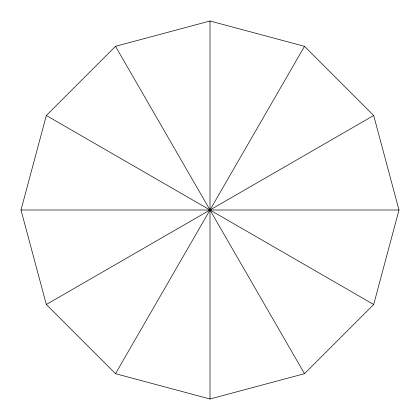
<?xml version="1.0" encoding="UTF-8"?>
<svg xmlns="http://www.w3.org/2000/svg" width="420" height="420" viewBox="0 0 420 420"><rect width="100%" height="100%" fill="white"/><g stroke="black" fill="none" stroke-linecap="round" stroke-linejoin="round"><path stroke-width="0.63" d="M21 210L46.321 115.5L115.5 46.321L210 21L304.5 46.321L373.679 115.5L399 210L373.679 304.5L304.5 373.679L210 399L115.5 373.679L46.321 304.5L21 210L399 210M115.5 373.679L304.5 46.321M46.321 304.5L373.679 115.5M46.321 115.5L373.679 304.5M115.5 46.321L304.5 373.679M210 21L210 399"/></g></svg>
